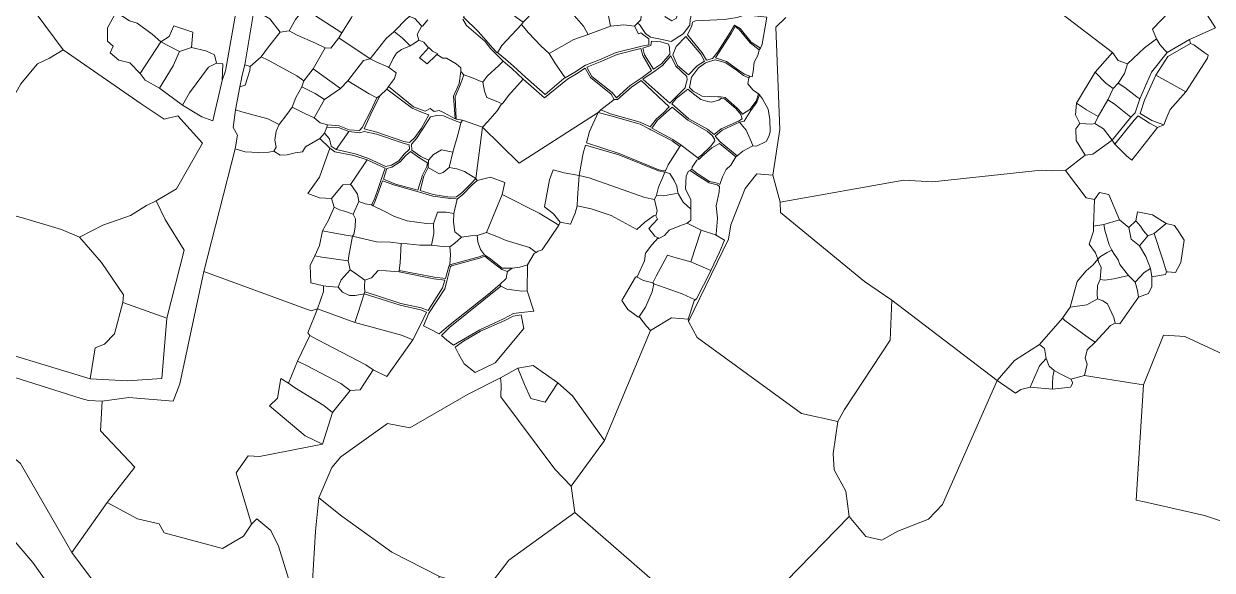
# Model space of a CAD drawing. Header units: metres. Extents: x 542555 to 550520, y 1840485 to 1846995.
# Drawn here: x 547592 to 548111, y 1841484 to 1841723 of the extents above; entities that cross this region are included whole.
import ezdxf

# ---------------------------------------------------------------- set-up
doc = ezdxf.new("R2010")
doc.units = ezdxf.units.M
doc.header["$MEASUREMENT"] = 0
doc.layers.add('Level 30', color=7, linetype='Continuous', lineweight=0)

msp = doc.modelspace()

# ---------------------------------------------------------------- linework, layer by layer
at = {"layer": 'Level 30', "color": 7, "linetype": 'Continuous', "lineweight": 0, "flags": 128}
for points in [[(548103.87, 1841737.27), (548103.29, 1841734.23), (548094.95, 1841736.39), (548093.42, 1841733.26), (548092.52, 1841728.15), (548085.13, 1841720.39), (548086.81, 1841716.22), (548081.66, 1841712.26), (548074.2, 1841705.2), (548070.1, 1841706.66), (548067.62, 1841710.19), (548028.28, 1841740.42), (548027.45, 1841748.08), (548019.55, 1841756.47), (548022.31, 1841762.78), (548057.93, 1841777.77), (548077.71, 1841786.19), (548089.47, 1841773.58), (548102.38, 1841758.22), (548103.87, 1841737.27)], [(547586.75, 1841740.06), (547597.66, 1841726.69), (547609.06, 1841711.32), (547603.03, 1841707.77), (547597.8, 1841705.19), (547593.24, 1841699.81), (547590.44, 1841696.43), (547582.75, 1841682.58), (547576.02, 1841671.16), (547568.74, 1841643.68), (547557.51, 1841646.32), (547543.69, 1841649.86), (547534.85, 1841652.22), (547524.99, 1841655.06), (547520.51, 1841657.37), (547537.66, 1841682.23), (547552.53, 1841696.76), (547562.63, 1841710.69), (547571.64, 1841722.09), (547586.75, 1841740.06)], [(547701.28, 1841738.6), (547703.6, 1841736.81), (547711.57, 1841731.21), (547714.38, 1841729.4), (547710.61, 1841724.62), (547707.86, 1841719.62), (547703.82, 1841719.06), (547699.31, 1841724.9), (547695.17, 1841727.34), (547701.28, 1841738.6)], [(547723.2, 1841739.64), (547726.55, 1841736.97), (547733.63, 1841731.74), (547737.14, 1841729.63), (547735.08, 1841725.54), (547730.84, 1841718.8), (547714.38, 1841729.4), (547722.49, 1841740.12), (547723.2, 1841739.64)], [(547754.06, 1841719.75), (547753.7, 1841719.41), (547753.34, 1841719.06), (547750.41, 1841716.59), (547749.54, 1841715.56), (547743.17, 1841707.41), (547729.46, 1841716.6), (547730.84, 1841718.8), (547735.08, 1841725.54), (547737.14, 1841729.63), (547744.81, 1841739.44), (547748.71, 1841736.04), (547757.02, 1841729.54), (547757.7, 1841728.46), (547759.04, 1841727.04), (547760.38, 1841725.88), (547758.72, 1841724.68), (547754.06, 1841719.75)], [(547810.13, 1841723.38), (547809.27, 1841722.45), (547800.77, 1841713.31), (547798.86, 1841710.04), (547798.58, 1841710.24), (547796.48, 1841712.32), (547793.86, 1841715.49), (547790.34, 1841719.31), (547783.91, 1841725.68), (547785.11, 1841727.79), (547789.04, 1841733.55), (547790.96, 1841736.2), (547792.29, 1841737.38), (547794.48, 1841735.34), (547807.16, 1841725.47), (547810.13, 1841723.38)], [(547848.3, 1841721.74), (547838.52, 1841718.03), (547836.41, 1841721.72), (547832.39, 1841726.31), (547834.12, 1841727.77), (547833.87, 1841733.73), (547835.62, 1841735.13), (547839.57, 1841737.01), (547843.18, 1841738.55), (547845.66, 1841738.75), (547845.39, 1841736.22), (547848.3, 1841721.74)], [(547861.56, 1841738.45), (547861.93, 1841730), (547861.55, 1841724.46), (547860.01, 1841723), (547858.74, 1841721.7), (547854.11, 1841722.32), (547848.3, 1841721.74), (547845.39, 1841736.22), (547845.66, 1841738.75), (547851.23, 1841739.7), (547856.07, 1841739.48), (547861.56, 1841738.45)], [(548112.66, 1841720.92), (548101.33, 1841715.87), (548091.5, 1841710.13), (548090.55, 1841711.21), (548088.32, 1841713.63), (548086.81, 1841716.22), (548085.13, 1841720.39), (548092.52, 1841728.15), (548093.42, 1841733.26), (548094.95, 1841736.39), (548103.29, 1841734.23), (548105.41, 1841732.29), (548112.66, 1841720.92)], [(547832.21, 1841715.85), (547821.45, 1841709.75), (547817.74, 1841713.14), (547812.43, 1841718.74), (547809.27, 1841722.45), (547810.13, 1841723.38), (547814.95, 1841728.61), (547820.55, 1841733.03), (547824.78, 1841730.41), (547829.13, 1841727.62), (547832.39, 1841726.31), (547836.41, 1841721.72), (547838.52, 1841718.03), (547832.21, 1841715.85)], [(547651.73, 1841714.9), (547642.7, 1841701.03), (547638.22, 1841705.59), (547633.37, 1841706.82), (547629.62, 1841709.97), (547630.9, 1841712.96), (547628.4, 1841715.15), (547628.46, 1841720.92), (547632.23, 1841727.84), (547637.99, 1841724.04), (547641.39, 1841723.06), (547647.89, 1841718.21), (547651.73, 1841714.9)], [(547698.76, 1841712.69), (547695.6, 1841708.23), (547690.75, 1841704.09), (547688.39, 1841704.75), (547692.41, 1841728.47), (547695.17, 1841727.34), (547699.31, 1841724.9), (547703.82, 1841719.06), (547698.76, 1841712.69)], [(547730.84, 1841718.8), (547729.46, 1841716.6), (547726.01, 1841712.05), (547723.55, 1841712.26), (547719.24, 1841714.22), (547711.23, 1841717.8), (547707.86, 1841719.62), (547710.61, 1841724.62), (547714.38, 1841729.4), (547730.84, 1841718.8)], [(547763.7, 1841718.09), (547764.46, 1841715.59), (547762.61, 1841714.19), (547760.68, 1841713.16), (547757.38, 1841716.44), (547753.7, 1841719.41), (547754.06, 1841719.75), (547758.72, 1841724.68), (547760.38, 1841725.88), (547762.77, 1841724.98), (547765.42, 1841722.01), (547765.8, 1841721.86), (547763.7, 1841718.09)], [(547879.35, 1841728.38), (547883.65, 1841727.06), (547883, 1841724.41), (547882.87, 1841722.15), (547880.02, 1841718.31), (547874.73, 1841714.94), (547870.06, 1841715.95), (547865.74, 1841716.86), (547863.51, 1841718.47), (547860.9, 1841722.46), (547860.01, 1841723), (547861.55, 1841724.46), (547861.93, 1841730), (547864.57, 1841729.77), (547871.69, 1841729.1), (547871.66, 1841728.67), (547871.66, 1841728.18), (547872.14, 1841725.8), (547875.1, 1841723.97), (547877.05, 1841725.17), (547877.56, 1841727.28), (547879.34, 1841727.66), (547879.35, 1841728.38)], [(547914.54, 1841713.86), (547913.86, 1841712.03), (547909.72, 1841714.75), (547904.89, 1841720.73), (547902.44, 1841722.13), (547900.57, 1841718.93), (547895.21, 1841710.54), (547893.6, 1841708.47), (547892.77, 1841707.52), (547890.23, 1841706.8), (547888.32, 1841709.96), (547881.84, 1841717.96), (547883.79, 1841721.87), (547884.06, 1841723.46), (547885.42, 1841723.98), (547894.69, 1841724.45), (547898.87, 1841724.82), (547903.59, 1841725.55), (547906.19, 1841726.36), (547909.75, 1841726.37), (547916.62, 1841725.61), (547914.54, 1841713.86)], [(547651.73, 1841714.9), (547655.35, 1841717.13), (547657.34, 1841721.88), (547665.68, 1841719), (547665.04, 1841712.4), (547659.91, 1841710.59), (547651.73, 1841714.9)], [(547821.45, 1841709.75), (547823.87, 1841705.62), (547828.35, 1841699.1), (547827.85, 1841698.81), (547819.61, 1841691.79), (547811.13, 1841699.34), (547805.81, 1841704.2), (547802.3, 1841707.28), (547799.13, 1841709.85), (547798.86, 1841710.04), (547800.77, 1841713.31), (547809.27, 1841722.45), (547812.43, 1841718.74), (547817.74, 1841713.14), (547821.45, 1841709.75)], [(547865, 1841716.15), (547865.03, 1841713.52), (547861.95, 1841713.01), (547850.72, 1841710.11), (547843.39, 1841706.97), (547837.3, 1841704.66), (547832.66, 1841701.52), (547828.35, 1841699.1), (547823.87, 1841705.62), (547821.45, 1841709.75), (547832.21, 1841715.85), (547838.52, 1841718.03), (547848.3, 1841721.74), (547854.11, 1841722.32), (547858.74, 1841721.7), (547860.4, 1841718.33), (547861.43, 1841718.72), (547862.84, 1841717.75), (547865, 1841716.15)], [(547910.15, 1841699.49), (547909.07, 1841699.83), (547906.77, 1841700.65), (547904.13, 1841702.41), (547898.92, 1841706.28), (547894.15, 1841707.85), (547895.72, 1841710.31), (547901.03, 1841718.51), (547902.76, 1841721.54), (547904.42, 1841720.23), (547909.31, 1841714.35), (547913.27, 1841711.29), (547912.64, 1841708.83), (547911.09, 1841705.99), (547910.52, 1841701.86), (547910.15, 1841699.49)], [(547651.73, 1841714.9), (547659.91, 1841710.59), (547657.03, 1841704.32), (547651.12, 1841694.55), (547644.87, 1841698.02), (547642.7, 1841701.03), (547651.73, 1841714.9)], [(547723.55, 1841712.26), (547718.33, 1841703.03), (547714.25, 1841697.74), (547711.07, 1841699.98), (547698.64, 1841706.87), (547695.6, 1841708.23), (547698.76, 1841712.69), (547703.82, 1841719.06), (547707.86, 1841719.62), (547711.23, 1841717.8), (547719.24, 1841714.22), (547723.55, 1841712.26)], [(547729.46, 1841716.6), (547743.17, 1841707.41), (547740.22, 1841706.69), (547733.39, 1841697.75), (547730.27, 1841694.38), (547718.33, 1841703.03), (547723.55, 1841712.26), (547726.01, 1841712.05), (547729.46, 1841716.6)], [(547753.26, 1841707.59), (547751.42, 1841703.57), (547750.93, 1841703.85), (547746.08, 1841705.88), (547743.17, 1841707.41), (547749.54, 1841715.56), (547750.41, 1841716.59), (547753.34, 1841719.06), (547753.7, 1841719.41), (547757.38, 1841716.44), (547760.68, 1841713.16), (547756.87, 1841711.56), (547754.74, 1841709.82), (547753.26, 1841707.59)], [(547772.31, 1841709.26), (547775.02, 1841707.72), (547776.61, 1841707.67), (547780.84, 1841705.22), (547782.8, 1841703.41), (547782.8, 1841701.8), (547782.07, 1841696.55), (547779.61, 1841691.13), (547780.4, 1841681.2), (547775.53, 1841683.76), (547773.33, 1841684.76), (547771.1, 1841684.3), (547769.35, 1841685.72), (547767.19, 1841684.51), (547762.11, 1841686.48), (547751.15, 1841695.29), (547753.87, 1841698.75), (547754.56, 1841701.22), (547751.81, 1841703.34), (547751.42, 1841703.57), (547753.26, 1841707.59), (547754.74, 1841709.82), (547756.87, 1841711.56), (547760.68, 1841713.16), (547762.61, 1841714.19), (547764.46, 1841715.59), (547766.67, 1841714.69), (547768.62, 1841712.17), (547764.76, 1841707.88), (547768.16, 1841705.24), (547771.9, 1841708.89), (547772.31, 1841709.26)], [(547873.64, 1841713.88), (547873.99, 1841712.48), (547874.16, 1841709.43), (547870.53, 1841705.15), (547867.04, 1841702.85), (547863.04, 1841709.19), (547862.41, 1841712.08), (547865.82, 1841713.18), (547866.13, 1841715.12), (547870.2, 1841714.91), (547873.64, 1841713.88)], [(547886.08, 1841704.3), (547882.36, 1841700.46), (547877.57, 1841704.48), (547875.41, 1841709.21), (547876.93, 1841712.73), (547881.19, 1841717.16), (547887.75, 1841709.52), (547889.31, 1841706.42), (547886.08, 1841704.3)], [(548101.33, 1841715.87), (548101.65, 1841714.15), (548091.88, 1841708.41), (548086.56, 1841700.27), (548081.59, 1841689.3), (548079.76, 1841683.54), (548084.83, 1841680.48), (548090.11, 1841678.61), (548087.37, 1841677.41), (548083.81, 1841679.3), (548078.91, 1841682.42), (548077.1, 1841680.62), (548068.63, 1841670.09), (548067.53, 1841671.8), (548075.69, 1841681.92), (548077.55, 1841683.76), (548079.64, 1841689.87), (548084.62, 1841701.57), (548091.5, 1841710.13), (548101.33, 1841715.87)], [(548086.81, 1841716.22), (548088.32, 1841713.63), (548090.55, 1841711.21), (548091.5, 1841710.13), (548084.62, 1841701.57), (548079.64, 1841689.87), (548078.24, 1841690.79), (548072.95, 1841694.81), (548070.14, 1841696.83), (548072.92, 1841701), (548074.2, 1841705.2), (548081.66, 1841712.26), (548086.81, 1841716.22)], [(547658.51, 1841650.62), (547649.61, 1841645.35), (547645.39, 1841643.32), (547638.38, 1841638.95), (547626.33, 1841634.66), (547616.19, 1841629.4), (547608.34, 1841632.83), (547591.26, 1841637.88), (547577.36, 1841641.57), (547568.74, 1841643.68), (547576.02, 1841671.16), (547582.75, 1841682.58), (547590.44, 1841696.43), (547593.24, 1841699.81), (547597.8, 1841705.19), (547603.03, 1841707.77), (547609.06, 1841711.32), (547643.14, 1841687.69), (547653.1, 1841681.04), (547659.16, 1841682.5), (547669.98, 1841670.59), (547658.51, 1841650.62)], [(547664.19, 1841692.47), (547661.23, 1841687.17), (547651.12, 1841694.55), (547657.03, 1841704.32), (547659.91, 1841710.59), (547665.04, 1841712.4), (547671.41, 1841710.93), (547675.14, 1841709.15), (547675.99, 1841705.55), (547672.49, 1841703.8), (547664.19, 1841692.47)], [(547768.62, 1841712.17), (547768.95, 1841712.28), (547770.41, 1841710.77), (547772.71, 1841709.63), (547772.31, 1841709.26), (547771.9, 1841708.89), (547768.16, 1841705.24), (547764.76, 1841707.88), (547768.62, 1841712.17)], [(547851.15, 1841709.28), (547861.47, 1841711.89), (547862.41, 1841708.83), (547866.11, 1841702.27), (547862, 1841699.28), (547856.89, 1841695.74), (547850.85, 1841690.31), (547848.89, 1841692.63), (547840.12, 1841699.63), (547837.88, 1841703.77), (547843.76, 1841706.11), (547851.15, 1841709.28)], [(548067.62, 1841710.19), (548070.1, 1841706.66), (548074.2, 1841705.2), (548072.92, 1841701), (548070.14, 1841696.83), (548067.98, 1841694.5), (548064.78, 1841696.74), (548060.06, 1841701.55), (548067.62, 1841710.19)], [(548101.65, 1841714.15), (548103.25, 1841713.54), (548108.18, 1841709.91), (548109.4, 1841709.07), (548109.13, 1841707.71), (548099.61, 1841693), (548087.86, 1841699.56), (548086.56, 1841700.27), (548091.88, 1841708.41), (548101.65, 1841714.15)], [(547675.99, 1841705.55), (547678.77, 1841705.26), (547678.47, 1841697.89), (547674.46, 1841680.22), (547669.59, 1841682.04), (547661.23, 1841687.17), (547664.19, 1841692.47), (547672.49, 1841703.8), (547675.99, 1841705.55)], [(547714.25, 1841697.74), (547713.34, 1841695.14), (547710.66, 1841690.54), (547709.11, 1841686.22), (547706.8, 1841683.03), (547703.38, 1841678.63), (547698.46, 1841681.11), (547687.13, 1841684.29), (547684.38, 1841685.16), (547686.28, 1841695.18), (547688.59, 1841695.84), (547690.57, 1841702.3), (547690.75, 1841704.09), (547695.6, 1841708.23), (547698.64, 1841706.87), (547711.07, 1841699.98), (547714.25, 1841697.74)], [(547688.59, 1841695.84), (547686.28, 1841695.18), (547686.93, 1841698.62), (547687.14, 1841699.7), (547688.39, 1841704.75), (547690.75, 1841704.09), (547690.57, 1841702.3), (547688.59, 1841695.84)], [(547751.42, 1841703.57), (547751.81, 1841703.34), (547754.56, 1841701.22), (547753.87, 1841698.75), (547751.15, 1841695.29), (547750.46, 1841694.12), (547747.51, 1841691.32), (547746.08, 1841690.42), (547742.77, 1841692.06), (547733.39, 1841697.75), (547740.22, 1841706.69), (547743.17, 1841707.41), (547746.08, 1841705.88), (547750.93, 1841703.85), (547751.42, 1841703.57)], [(547801.33, 1841688.11), (547800.84, 1841687.77), (547798.25, 1841688.87), (547794.16, 1841690.56), (547793.17, 1841693.23), (547792.36, 1841697.14), (547794.26, 1841699.89), (547799.48, 1841704.49), (547801.3, 1841706.35), (547805.07, 1841703.12), (547810.04, 1841698.56), (547803.66, 1841691.39), (547801.33, 1841688.11)], [(547881.67, 1841698.17), (547881.19, 1841696.16), (547880.91, 1841694.75), (547876.43, 1841690.31), (547874.1, 1841688.03), (547862.37, 1841698.53), (547867.81, 1841702.22), (547870.98, 1841704.54), (547874.67, 1841708.71), (547876.77, 1841704.23), (547881.61, 1841699.69), (547881.67, 1841698.17)], [(547908.66, 1841699.11), (547908.19, 1841696.4), (547910.64, 1841693.68), (547912.94, 1841692.1), (547911.86, 1841688.89), (547909.1, 1841685.29), (547905.99, 1841683.14), (547905.58, 1841683.58), (547903.58, 1841685.9), (547898.4, 1841690.48), (547896.44, 1841690.79), (547895.05, 1841690.8), (547888.3, 1841691.12), (547884.36, 1841693.22), (547882.71, 1841694.9), (547883.63, 1841699.39), (547886.62, 1841703.49), (547889.74, 1841705.62), (547892.96, 1841706.69), (547894.18, 1841706.94), (547898.65, 1841705.72), (547903.77, 1841702.13), (547906.33, 1841700.14), (547908.66, 1841699.11)], [(547730.27, 1841694.38), (547723.22, 1841689.56), (547719.14, 1841692.2), (547713.34, 1841695.14), (547714.25, 1841697.74), (547718.33, 1841703.03), (547730.27, 1841694.38)], [(547792.36, 1841697.14), (547793.17, 1841693.23), (547794.16, 1841690.56), (547798.25, 1841688.87), (547800.84, 1841687.77), (547800.45, 1841687.5), (547798.73, 1841684.71), (547794.64, 1841680.04), (547792.28, 1841677.59), (547783.55, 1841680.58), (547780.78, 1841681.01), (547780.32, 1841690.78), (547782.73, 1841696.26), (547784.09, 1841700.35), (547787.43, 1841699.27), (547792.36, 1841697.14)], [(547849.8, 1841689.55), (547844, 1841685.09), (547842.84, 1841683.91), (547808.38, 1841661.73), (547792.28, 1841677.59), (547794.64, 1841680.04), (547798.73, 1841684.71), (547800.45, 1841687.5), (547800.84, 1841687.77), (547801.33, 1841688.11), (547803.66, 1841691.39), (547810.04, 1841698.56), (547819.42, 1841690.28), (547829.41, 1841698.46), (547833.36, 1841700.87), (547837.13, 1841703.35), (547839.49, 1841699.28), (547848.49, 1841691.95), (547849.8, 1841689.55)], [(548067.98, 1841694.5), (548065.6, 1841689.45), (548061.42, 1841682.2), (548056.22, 1841685.08), (548051.95, 1841688.04), (548060.06, 1841701.55), (548064.78, 1841696.74), (548067.98, 1841694.5)], [(548086.56, 1841700.27), (548087.86, 1841699.56), (548099.61, 1841693), (548092.81, 1841685.24), (548091.34, 1841681.91), (548090.11, 1841678.61), (548084.83, 1841680.48), (548079.76, 1841683.54), (548081.59, 1841689.3), (548086.56, 1841700.27)], [(547723.22, 1841689.56), (547718.65, 1841681.58), (547714.68, 1841683.43), (547709.11, 1841686.22), (547710.66, 1841690.54), (547713.34, 1841695.14), (547719.14, 1841692.2), (547723.22, 1841689.56)], [(547733.39, 1841697.75), (547742.77, 1841692.06), (547746.08, 1841690.42), (547743.53, 1841684.72), (547739.71, 1841677.32), (547738.47, 1841675.99), (547734.04, 1841676.33), (547729.66, 1841678.07), (547724.56, 1841678.58), (547721.38, 1841679.48), (547718.65, 1841681.58), (547723.22, 1841689.56), (547730.27, 1841694.38), (547733.39, 1841697.75)], [(547768.81, 1841682.88), (547765.57, 1841677.06), (547762.77, 1841672.98), (547760.43, 1841670.78), (547757.96, 1841671.24), (547746.06, 1841675.32), (547740.58, 1841676.83), (547744.28, 1841684.74), (547747.51, 1841691.32), (547750.46, 1841694.12), (547761.61, 1841685.9), (547766.41, 1841683.84), (547768.81, 1841682.88)], [(547849.8, 1841689.55), (547851.35, 1841689.69), (547857.36, 1841695.04), (547861.66, 1841697.95), (547873.92, 1841686.42), (547871.38, 1841683.79), (547868.32, 1841681.21), (547865.51, 1841677.61), (547861.26, 1841679.69), (547848.28, 1841683.39), (547844, 1841685.09), (547849.8, 1841689.55)], [(547904.18, 1841680.17), (547896.64, 1841676.75), (547893.56, 1841674.31), (547890.64, 1841676.62), (547882.48, 1841681.11), (547875.01, 1841687.74), (547876.89, 1841690.02), (547882.01, 1841694.15), (547883.81, 1841692.61), (547887.78, 1841689.68), (547890.78, 1841688.68), (547892.16, 1841688.47), (547895.51, 1841689.4), (547896.74, 1841690.14), (547898.07, 1841689.86), (547903.17, 1841685.57), (547905.24, 1841683.12), (547905.71, 1841681.16), (547904.18, 1841680.17)], [(548070.14, 1841696.83), (548072.95, 1841694.81), (548078.24, 1841690.79), (548079.64, 1841689.87), (548077.55, 1841683.76), (548075.69, 1841681.92), (548068.3, 1841687.66), (548065.6, 1841689.45), (548067.98, 1841694.5), (548070.14, 1841696.83)], [(547912.02, 1841669.19), (547910.47, 1841669.42), (547909.85, 1841670.96), (547907.56, 1841676.15), (547904.67, 1841679.65), (547906.72, 1841680.2), (547909.55, 1841684.8), (547912.17, 1841688.39), (547913.35, 1841691.66), (547914.6, 1841689.89), (547917.12, 1841685.34), (547917.87, 1841680.85), (547918, 1841675.45), (547917.4, 1841673.37), (547916.22, 1841671.28), (547912.02, 1841669.19)], [(548065.6, 1841689.45), (548068.3, 1841687.66), (548075.69, 1841681.92), (548067.53, 1841671.8), (548063.66, 1841676.85), (548059.97, 1841679.05), (548061.42, 1841682.2), (548065.6, 1841689.45)], [(547684.38, 1841685.16), (547687.13, 1841684.29), (547698.46, 1841681.11), (547703.38, 1841678.63), (547702.06, 1841675.73), (547701.5, 1841671.78), (547702.16, 1841668.74), (547701.14, 1841666.97), (547698.85, 1841666.57), (547694.45, 1841666.49), (547688.54, 1841666.75), (547684.17, 1841667.97), (547685.15, 1841673.95), (547683.26, 1841677.33), (547684.38, 1841685.16)], [(547718.65, 1841681.58), (547721.38, 1841679.48), (547724.56, 1841678.58), (547724.25, 1841677.56), (547723.18, 1841674.93), (547721.24, 1841672.55), (547714.87, 1841668.91), (547713.55, 1841666.77), (547710.38, 1841666.33), (547706.97, 1841665.36), (547703.79, 1841665.25), (547701.14, 1841666.97), (547702.16, 1841668.74), (547701.5, 1841671.78), (547702.06, 1841675.73), (547703.38, 1841678.63), (547706.8, 1841683.03), (547709.11, 1841686.22), (547714.68, 1841683.43), (547718.65, 1841681.58)], [(547872.39, 1841658.71), (547872, 1841657.8), (547869.2, 1841658.45), (547851.8, 1841665.41), (547837.37, 1841669.65), (547836.27, 1841666.17), (547834.57, 1841656.36), (547827.94, 1841657.6), (547823.11, 1841658.82), (547821.57, 1841654.43), (547819.41, 1841642.66), (547823.34, 1841639.55), (547826.29, 1841635.97), (547825.69, 1841634.59), (547817.01, 1841639.85), (547800.89, 1841648), (547801.99, 1841653.28), (547795.82, 1841655.59), (547790, 1841654.2), (547789.35, 1841655.13), (547792.28, 1841677.59), (547808.38, 1841661.73), (547842.84, 1841683.91), (547839.12, 1841675.67), (547837.77, 1841670.71), (547852, 1841666), (547869.41, 1841658.9), (547871.43, 1841658.49), (547872.39, 1841658.71)], [(547873.49, 1841661.03), (547872.39, 1841658.71), (547871.43, 1841658.49), (547869.41, 1841658.9), (547852, 1841666), (547837.77, 1841670.71), (547839.12, 1841675.67), (547842.84, 1841683.91), (547848.35, 1841682.42), (547860.23, 1841679.12), (547861.16, 1841678.81), (547865.12, 1841676.76), (547865.85, 1841676.32), (547875.23, 1841671.48), (547878.47, 1841669.04), (547873.49, 1841661.03)], [(547893.79, 1841671.48), (547891.92, 1841669.07), (547887.94, 1841665.22), (547886.41, 1841664.17), (547879.15, 1841669.6), (547875.53, 1841672.09), (547866.25, 1841677.14), (547868.78, 1841680.54), (547875.25, 1841686.33), (547882.07, 1841680.61), (547890.41, 1841675.84), (547892.68, 1841673.91), (547893.75, 1841672.29), (547893.79, 1841671.48)], [(548061.42, 1841682.2), (548059.97, 1841679.05), (548058.61, 1841678.85), (548053.38, 1841679.07), (548051.5, 1841682.92), (548051.95, 1841688.04), (548056.22, 1841685.08), (548061.42, 1841682.2)], [(547781.81, 1841675.12), (547779.27, 1841666.62), (547774.3, 1841667.66), (547770.93, 1841665.59), (547768.66, 1841663.15), (547765.29, 1841664.64), (547761.42, 1841667.46), (547761.26, 1841670.06), (547763.46, 1841672.52), (547766.28, 1841676.82), (547769.49, 1841681.98), (547772.36, 1841682.56), (547775.3, 1841682.46), (547780.03, 1841680.41), (547782.83, 1841679.45), (547781.81, 1841675.12)], [(547783.55, 1841680.58), (547792.28, 1841677.59), (547789.35, 1841655.13), (547784.38, 1841658.16), (547781.05, 1841659.25), (547777.78, 1841659.88), (547779.27, 1841666.62), (547781.81, 1841675.12), (547782.83, 1841679.45), (547783.55, 1841680.58)], [(547906, 1841667.01), (547903.6, 1841664.93), (547896.15, 1841671.15), (547893.96, 1841673.61), (547897.04, 1841676.14), (547904.67, 1841679.65), (547907.56, 1841676.15), (547909.85, 1841670.96), (547910.47, 1841669.42), (547906, 1841667.01)], [(548059.03, 1841665.74), (548055.72, 1841665.33), (548051.68, 1841671.72), (548051.66, 1841676.77), (548053.38, 1841679.07), (548058.61, 1841678.85), (548059.97, 1841679.05), (548063.66, 1841676.85), (548067.53, 1841671.8), (548059.03, 1841665.74)], [(548069.49, 1841669.2), (548068.63, 1841670.09), (548077.1, 1841680.62), (548078.91, 1841682.42), (548083.81, 1841679.3), (548087.37, 1841677.41), (548076.07, 1841663.06), (548073.68, 1841664.96), (548069.49, 1841669.2)], [(547733.8, 1841675.69), (547728.28, 1841667.71), (547726.21, 1841669.23), (547725.39, 1841672.48), (547723.18, 1841674.93), (547724.25, 1841677.56), (547729.35, 1841677.41), (547733.8, 1841675.69)], [(547760.3, 1841669.75), (547760.36, 1841667.83), (547758.11, 1841665.7), (547755.67, 1841662.84), (547752.48, 1841660.83), (547750.06, 1841660.29), (547742.22, 1841663.99), (547736.65, 1841665.92), (547728.28, 1841667.71), (547733.8, 1841675.69), (547738.7, 1841675.05), (547740.51, 1841675.67), (547745.94, 1841674.39), (547757.65, 1841670.58), (547760.3, 1841669.75)], [(547724.91, 1841636.78), (547722.43, 1841632.11), (547721.08, 1841625.79), (547719.01, 1841621.22), (547716.95, 1841617.04), (547717.31, 1841609.41), (547722.83, 1841608.08), (547722.76, 1841605.64), (547720.14, 1841598.02), (547717.41, 1841597.13), (547670.51, 1841614.37), (547684.17, 1841667.97), (547688.54, 1841666.75), (547694.45, 1841666.49), (547698.85, 1841666.57), (547701.14, 1841666.97), (547703.79, 1841665.25), (547706.97, 1841665.36), (547710.38, 1841666.33), (547713.55, 1841666.77), (547714.87, 1841668.91), (547721.24, 1841672.55), (547725.58, 1841668.38), (547721.01, 1841655.68), (547715.98, 1841648.5), (547721.04, 1841646.55), (547726.32, 1841646.26), (547727.4, 1841642.47), (547724.91, 1841636.78)], [(547736.15, 1841654.74), (547734.66, 1841652.43), (547731.22, 1841652.27), (547726.32, 1841646.26), (547721.04, 1841646.55), (547715.98, 1841648.5), (547721.01, 1841655.68), (547725.58, 1841668.38), (547727.74, 1841666.79), (547736.12, 1841665.16), (547741.85, 1841663.26), (547736.15, 1841654.74)], [(547834.57, 1841656.36), (547836.27, 1841666.17), (547837.37, 1841669.65), (547851.8, 1841665.41), (547869.2, 1841658.45), (547872, 1841657.8), (547871.14, 1841655.68), (547869.22, 1841651.32), (547868.28, 1841647.79), (547867.49, 1841645.83), (547863.27, 1841646.76), (547838.91, 1841655.38), (547834.57, 1841656.36)], [(547883.89, 1841660.04), (547883.77, 1841659.08), (547883.04, 1841658.55), (547882.18, 1841658.19), (547881.28, 1841656.1), (547881.01, 1841650.51), (547883.29, 1841645.75), (547883.3, 1841641.7), (547879.98, 1841644.76), (547877.88, 1841648.24), (547877.74, 1841648.62), (547877.61, 1841648.99), (547877.27, 1841651.74), (547876.12, 1841654.25), (547874.17, 1841657.27), (547872, 1841657.8), (547872.39, 1841658.71), (547873.49, 1841661.03), (547878.47, 1841669.04), (547879.15, 1841669.6), (547886.41, 1841664.17), (547886.99, 1841663.58), (547886.02, 1841663.06), (547883.89, 1841660.04)], [(547886.14, 1841657.26), (547883.77, 1841659.08), (547883.89, 1841660.04), (547886.02, 1841663.06), (547886.99, 1841663.58), (547888.19, 1841664.71), (547892.58, 1841668.52), (547895.89, 1841670.41), (547903.05, 1841664.57), (547900.78, 1841660.94), (547898.8, 1841658.95), (547897.24, 1841655.82), (547895.95, 1841652.39), (547895.06, 1841653.03), (547891.49, 1841653.73), (547886.14, 1841657.26)], [(547745, 1841645.79), (547743.71, 1841643.51), (547741.04, 1841644.02), (547738.18, 1841644.98), (547737.59, 1841648.18), (547735.23, 1841651.9), (547734.66, 1841652.43), (547736.15, 1841654.74), (547741.85, 1841663.26), (547749.71, 1841659.61), (547747.83, 1841654.26), (547746.45, 1841649.81), (547745, 1841645.79)], [(547766.02, 1841656.53), (547763.96, 1841649.97), (547754.29, 1841652.66), (547748.96, 1841654.75), (547750.43, 1841659.42), (547752.64, 1841660.01), (547756.32, 1841662.42), (547758.81, 1841665.13), (547760.88, 1841666.83), (547764.92, 1841663.96), (547768.21, 1841661.92), (547767.94, 1841660.31), (547766.02, 1841656.53)], [(547779.27, 1841666.62), (547777.78, 1841659.88), (547775.14, 1841657.66), (547773.33, 1841657.18), (547768.54, 1841659.95), (547768.66, 1841663.15), (547770.93, 1841665.59), (547774.3, 1841667.66), (547779.27, 1841666.62)], [(547777.78, 1841659.88), (547781.05, 1841659.25), (547784.38, 1841658.16), (547789.35, 1841655.13), (547787, 1841652.53), (547783.22, 1841648.81), (547780.95, 1841647.1), (547777.94, 1841646.96), (547770.72, 1841648.06), (547764.98, 1841649.77), (547766.67, 1841656.12), (547768.54, 1841659.95), (547773.33, 1841657.18), (547775.14, 1841657.66), (547777.78, 1841659.88)], [(547826.29, 1841635.97), (547823.34, 1841639.55), (547819.41, 1841642.66), (547821.57, 1841654.43), (547823.11, 1841658.82), (547827.94, 1841657.6), (547834.57, 1841656.36), (547833.83, 1841646.64), (547833.72, 1841643.18), (547832.81, 1841639.85), (547830.7, 1841635.03), (547826.29, 1841635.97)], [(547871.36, 1841647.52), (547868.28, 1841647.79), (547869.22, 1841651.32), (547871.14, 1841655.68), (547872, 1841657.8), (547874.17, 1841657.27), (547876.12, 1841654.25), (547877.27, 1841651.74), (547877.61, 1841648.99), (547877.74, 1841648.62), (547871.36, 1841647.52)], [(547894.35, 1841630.76), (547894.17, 1841630.4), (547887.92, 1841632.53), (547881.79, 1841635.52), (547883.35, 1841636.88), (547883.39, 1841638.88), (547883.3, 1841641.7), (547883.29, 1841645.75), (547881.01, 1841650.51), (547881.28, 1841656.1), (547882.18, 1841658.19), (547883.04, 1841658.55), (547885.86, 1841656.61), (547891.33, 1841653.15), (547894.81, 1841652.36), (547895.8, 1841651.6), (547895.7, 1841649.25), (547894.43, 1841643.12), (547895.05, 1841637.68), (547894.35, 1841630.76)], [(548052.19, 1841609.97), (548049.18, 1841598.72), (548045.78, 1841594.05), (548035.66, 1841582.48), (548024.79, 1841575.4), (548017.17, 1841566.68), (547971.2, 1841601.8), (547959.31, 1841609.98), (547922.5, 1841640.25), (547922.39, 1841644.75), (547976.49, 1841654.33), (547988.9, 1841653.66), (548036.43, 1841658.66), (548040.77, 1841658.41), (548047.1, 1841658.63), (548056.06, 1841646.6), (548059.75, 1841645.9), (548059.38, 1841634.19), (548059.39, 1841632.05), (548057.42, 1841626.34), (548060.2, 1841622.57), (548061.28, 1841619.73), (548059.11, 1841617.36), (548056.08, 1841614.61), (548052.19, 1841609.97)], [(547781.23, 1841646.05), (547779.72, 1841639.75), (547776.36, 1841640.28), (547772.6, 1841640.33), (547770.92, 1841635.31), (547767.79, 1841635.36), (547759.43, 1841636.5), (547753.87, 1841638.44), (547749, 1841640.88), (547744.43, 1841643.08), (547745.49, 1841645.62), (547746.99, 1841649.59), (547748.55, 1841654.06), (547753.91, 1841652.1), (547764.78, 1841649.09), (547770.63, 1841647.36), (547778.11, 1841646.29), (547780.71, 1841646.21), (547781.23, 1841646.05)], [(547790, 1841654.2), (547795.82, 1841655.59), (547801.99, 1841653.28), (547800.89, 1841648), (547797.06, 1841638.94), (547793.99, 1841631.39), (547789.99, 1841630.09), (547787.24, 1841630.02), (547783.1, 1841629.47), (547780.17, 1841631.79), (547779.57, 1841635.92), (547779.72, 1841639.75), (547781.23, 1841646.05), (547783.72, 1841648.11), (547787.63, 1841652.12), (547790, 1841654.2)], [(547868.66, 1841640.94), (547868.04, 1841638.76), (547867.25, 1841638.83), (547863.25, 1841635.99), (547859.67, 1841632.7), (547848.55, 1841638.91), (547839.76, 1841641.76), (547833.72, 1841643.18), (547833.83, 1841646.64), (547834.57, 1841656.36), (547838.91, 1841655.38), (547863.27, 1841646.76), (547867.49, 1841645.83), (547868.66, 1841640.94)], [(547922.39, 1841644.75), (547922.5, 1841640.25), (547959.31, 1841609.98), (547971.2, 1841601.8), (547970.41, 1841584.35), (547950.54, 1841554.02), (547947.53, 1841548.79), (547931.69, 1841552.29), (547886.13, 1841585.57), (547882.36, 1841592.57), (547899.85, 1841628.52), (547900.83, 1841634.86), (547907.12, 1841650.63), (547912.23, 1841657.14), (547919.16, 1841656.52), (547922.39, 1841644.75)], [(547738.18, 1841644.98), (547735.8, 1841639.51), (547731.99, 1841640.71), (547729.75, 1841641.38), (547727.4, 1841642.47), (547726.32, 1841646.26), (547731.22, 1841652.27), (547734.66, 1841652.43), (547735.23, 1841651.9), (547737.59, 1841648.18), (547738.18, 1841644.98)], [(547816.56, 1841623.25), (547815.7, 1841622.72), (547812.85, 1841624.87), (547802.63, 1841627.93), (547798.61, 1841629.71), (547793.99, 1841631.39), (547797.06, 1841638.94), (547800.89, 1841648), (547817.01, 1841639.85), (547825.69, 1841634.59), (547818.4, 1841623.94), (547816.56, 1841623.25)], [(547883.35, 1841636.88), (547881.79, 1841635.52), (547878.56, 1841634.3), (547873.86, 1841632.49), (547871.85, 1841630.11), (547869.32, 1841628.8), (547869.1, 1841629.13), (547867.63, 1841629.81), (547865.03, 1841633.21), (547868.75, 1841637.35), (547868.04, 1841638.76), (547868.66, 1841640.94), (547867.49, 1841645.83), (547868.28, 1841647.79), (547871.36, 1841647.52), (547877.74, 1841648.62), (547877.88, 1841648.24), (547879.98, 1841644.76), (547883.3, 1841641.7), (547883.39, 1841638.88), (547883.35, 1841636.88)], [(548070.67, 1841637.05), (548063.88, 1841634.89), (548059.38, 1841634.19), (548059.75, 1841645.9), (548061.99, 1841648.96), (548066.09, 1841648.05), (548070.67, 1841637.05)], [(547635.38, 1841604.16), (547635.1, 1841600.86), (547631.46, 1841587.15), (547627.13, 1841582.62), (547622.93, 1841580.98), (547620.76, 1841567.5), (547584.35, 1841578.54), (547572.82, 1841580.72), (547574.99, 1841589.67), (547571.74, 1841595.56), (547564.42, 1841600.04), (547546.14, 1841618.99), (547552.44, 1841634.87), (547557.51, 1841646.32), (547568.74, 1841643.68), (547577.36, 1841641.57), (547591.26, 1841637.88), (547608.34, 1841632.83), (547616.19, 1841629.4), (547625.74, 1841618.31), (547635.38, 1841604.16)], [(547649.61, 1841645.35), (547653.57, 1841637.07), (547661.93, 1841623.7), (547654.31, 1841594.04), (547635.1, 1841600.86), (547635.38, 1841604.16), (547625.74, 1841618.31), (547616.19, 1841629.4), (547626.33, 1841634.66), (547638.38, 1841638.95), (547645.39, 1841643.32), (547649.61, 1841645.35)], [(547735.98, 1841630.59), (547735.52, 1841629.91), (547732.5, 1841630.34), (547725.37, 1841631.64), (547722.43, 1841632.11), (547724.91, 1841636.78), (547727.4, 1841642.47), (547729.75, 1841641.38), (547731.99, 1841640.71), (547735.8, 1841639.51), (547736.76, 1841637.36), (547736.7, 1841633.78), (547735.98, 1841630.59)], [(547770.96, 1841630.99), (547769.94, 1841625.95), (547764.87, 1841625.9), (547759.31, 1841626.53), (547756.71, 1841626.6), (547751.87, 1841627.17), (547745.98, 1841627.3), (547735.52, 1841629.91), (547735.98, 1841630.59), (547736.7, 1841633.78), (547736.76, 1841637.36), (547735.8, 1841639.51), (547738.18, 1841644.98), (547741.04, 1841644.02), (547743.71, 1841643.51), (547744.43, 1841643.08), (547749, 1841640.88), (547753.87, 1841638.44), (547759.43, 1841636.5), (547767.79, 1841635.36), (547770.92, 1841635.31), (547770.96, 1841630.99)], [(547779.72, 1841639.75), (547779.57, 1841635.92), (547780.17, 1841631.79), (547783.1, 1841629.47), (547780.24, 1841626.74), (547778, 1841625.15), (547773.68, 1841625.42), (547769.94, 1841625.95), (547770.96, 1841630.99), (547770.92, 1841635.31), (547772.6, 1841640.33), (547776.36, 1841640.28), (547779.72, 1841639.75)], [(548081.41, 1841613.94), (548077.54, 1841609.76), (548074.65, 1841612.69), (548070.86, 1841617.47), (548070.09, 1841619.47), (548068.19, 1841622.27), (548067.27, 1841623.67), (548066.16, 1841626.12), (548064.25, 1841632.5), (548063.88, 1841634.89), (548070.67, 1841637.05), (548074.7, 1841633.57), (548075.74, 1841628.52), (548079.41, 1841625.66), (548082.24, 1841620.96), (548084.24, 1841615.76), (548081.41, 1841613.94)], [(548077.9, 1841636.56), (548078.59, 1841640.55), (548085.18, 1841639.16), (548091.03, 1841635.43), (548089.33, 1841633.94), (548085.82, 1841631), (548083.02, 1841630.02), (548081.12, 1841632.21), (548079.86, 1841634.25), (548077.9, 1841636.56)], [(547722.43, 1841632.11), (547725.37, 1841631.64), (547732.5, 1841630.34), (547735.52, 1841629.91), (547733.84, 1841621.29), (547733.56, 1841619.08), (547722.07, 1841620.67), (547719.01, 1841621.22), (547721.08, 1841625.79), (547722.43, 1841632.11)], [(547887.92, 1841632.53), (547883.29, 1841618.61), (547875.95, 1841620.73), (547873.13, 1841621.52), (547868.19, 1841612.31), (547866.71, 1841609.42), (547862.66, 1841610.43), (547859.6, 1841612.12), (547860.01, 1841612.38), (547863.13, 1841619.11), (547863.47, 1841622.4), (547866.23, 1841626), (547869.1, 1841629.13), (547869.32, 1841628.8), (547871.85, 1841630.11), (547873.86, 1841632.49), (547878.56, 1841634.3), (547881.79, 1841635.52), (547887.92, 1841632.53)], [(547892.2, 1841615.14), (547892.04, 1841614.78), (547883.29, 1841618.61), (547887.92, 1841632.53), (547894.17, 1841630.4), (547898.05, 1841628.05), (547895.89, 1841622.79), (547892.2, 1841615.14)], [(548062.42, 1841620.89), (548061.28, 1841619.73), (548060.2, 1841622.57), (548057.42, 1841626.34), (548059.39, 1841632.05), (548059.38, 1841634.19), (548063.88, 1841634.89), (548064.25, 1841632.5), (548066.16, 1841626.12), (548067.27, 1841623.67), (548065.25, 1841622.7), (548062.42, 1841620.89)], [(548083.02, 1841630.02), (548079.41, 1841625.66), (548075.74, 1841628.52), (548074.7, 1841633.57), (548077.9, 1841636.56), (548079.86, 1841634.25), (548081.12, 1841632.21), (548083.02, 1841630.02)], [(548091.03, 1841635.43), (548094.77, 1841634.47), (548096.6158, 1841631.6772), (548099, 1841628.07), (548097.47, 1841618.35), (548095.13, 1841613.97), (548091.6823, 1841614.2522), (548091.22, 1841614.29), (548089.69, 1841619.44), (548085.82, 1841631), (548089.33, 1841633.94), (548091.03, 1841635.43)], [(547735.52, 1841629.91), (547745.98, 1841627.3), (547751.87, 1841627.17), (547756.71, 1841626.6), (547756.36, 1841618.25), (547755.91, 1841614.76), (547755.82, 1841614.23), (547750.19, 1841614.7), (547746.62, 1841614.85), (547743.73, 1841611.56), (547740.79, 1841610.63), (547737.24, 1841613.24), (547734.44, 1841615.06), (547733.56, 1841619.08), (547733.84, 1841621.29), (547735.52, 1841629.91)], [(547778, 1841625.15), (547778.34, 1841621.76), (547778.02, 1841617.3), (547777.53, 1841616.52), (547776.05, 1841611.38), (547771.34, 1841611.88), (547755.91, 1841614.76), (547756.36, 1841618.25), (547756.71, 1841626.6), (547759.31, 1841626.53), (547764.87, 1841625.9), (547769.94, 1841625.95), (547773.68, 1841625.42), (547778, 1841625.15)], [(547789.99, 1841630.09), (547790.23, 1841627.35), (547791.44, 1841624.06), (547793.13, 1841621.7), (547790.81, 1841620.81), (547778.02, 1841617.3), (547778.34, 1841621.76), (547778, 1841625.15), (547780.24, 1841626.74), (547783.1, 1841629.47), (547787.24, 1841630.02), (547789.99, 1841630.09)], [(547793.99, 1841631.39), (547798.61, 1841629.71), (547802.63, 1841627.93), (547812.85, 1841624.87), (547815.7, 1841622.72), (547814.85, 1841622.2), (547811.95, 1841617.34), (547808.54, 1841616.23), (547805.32, 1841615.89), (547800.94, 1841615.91), (547795.31, 1841620.29), (547793.13, 1841621.7), (547791.44, 1841624.06), (547790.23, 1841627.35), (547789.99, 1841630.09), (547793.99, 1841631.39)], [(548085.82, 1841631), (548089.69, 1841619.44), (548091.22, 1841614.29), (548090.8, 1841613.01), (548084.77, 1841612.11), (548084.24, 1841615.76), (548082.24, 1841620.96), (548079.41, 1841625.66), (548083.02, 1841630.02), (548085.82, 1841631)], [(547883.29, 1841618.61), (547892.04, 1841614.78), (547891.87, 1841614.42), (547885.75, 1841602.5), (547885.28, 1841602.02), (547879.58, 1841604.65), (547867.16, 1841608.99), (547866.71, 1841609.42), (547868.19, 1841612.31), (547873.13, 1841621.52), (547875.95, 1841620.73), (547883.29, 1841618.61)], [(548064.31, 1841610.65), (548062.3, 1841610.82), (548062.61, 1841616.34), (548061.69, 1841618.23), (548061.28, 1841619.73), (548062.42, 1841620.89), (548065.25, 1841622.7), (548067.27, 1841623.67), (548068.19, 1841622.27), (548070.09, 1841619.47), (548070.86, 1841617.47), (548074.65, 1841612.69), (548068.26, 1841611.14), (548064.31, 1841610.65)], [(547733.56, 1841619.08), (547734.44, 1841615.06), (547730.54, 1841610.76), (547729.16, 1841607.52), (547725.12, 1841607.86), (547722.83, 1841608.08), (547717.31, 1841609.41), (547716.95, 1841617.04), (547719.01, 1841621.22), (547722.07, 1841620.67), (547733.56, 1841619.08)], [(547799.84, 1841608.65), (547794.85, 1841604.53), (547777.49, 1841590.65), (547773.38, 1841587.15), (547769.69, 1841588.96), (547766.44, 1841590.58), (547768.77, 1841596.18), (547775.8, 1841606.8), (547776.68, 1841610.21), (547778.37, 1841616.51), (547778.78, 1841616.93), (547790.91, 1841620.15), (547793.26, 1841621.06), (547795.05, 1841619.64), (547800.71, 1841615.32), (547803.26, 1841614.37), (547802.93, 1841613.06), (547802.62, 1841611.4), (547799.84, 1841608.65)], [(547811.95, 1841617.34), (547811.75, 1841605.97), (547809.44, 1841605.84), (547802.94, 1841606.73), (547800.31, 1841607.96), (547799.84, 1841608.65), (547802.62, 1841611.4), (547802.93, 1841613.06), (547803.26, 1841614.37), (547805.32, 1841615.89), (547808.54, 1841616.23), (547811.95, 1841617.34)], [(548062.61, 1841616.34), (548062.3, 1841610.82), (548061.11, 1841608.34), (548060.98, 1841604.69), (548061.03, 1841602.38), (548056.36, 1841599.82), (548049.18, 1841598.72), (548052.19, 1841609.97), (548056.08, 1841614.61), (548059.11, 1841617.36), (548061.28, 1841619.73), (548061.69, 1841618.23), (548062.61, 1841616.34)], [(547684.57, 1841526.35), (547691.32, 1841503.91), (547687.86, 1841498.56), (547678.69, 1841493.29), (547653.12, 1841500.08), (547650.92, 1841503.99), (547641.56, 1841506.2), (547628.22, 1841513.31), (547640.31, 1841528.88), (547625.35, 1841544.74), (547626.02, 1841557.74), (547637.77, 1841559.29), (547657.1, 1841557.66), (547660.06, 1841565.32), (547670.51, 1841614.37), (547717.41, 1841597.13), (547720.14, 1841598.02), (547715.96, 1841587.53), (547716.8, 1841586.36), (547711.5, 1841575.16), (547707.57, 1841565.48), (547704.12, 1841567.59), (547702.62, 1841559.03), (547699.16, 1841555.7), (547714.78, 1841542.53), (547722.4, 1841538.87), (547694.76, 1841533.53), (547689.84, 1841533.74), (547684.57, 1841526.35)], [(547740.8, 1841605.52), (547740.5, 1841604.55), (547736.7, 1841603.89), (547734.16, 1841603.86), (547731.03, 1841605.39), (547729.16, 1841607.52), (547730.54, 1841610.76), (547734.44, 1841615.06), (547737.24, 1841613.24), (547740.79, 1841610.63), (547740.71, 1841607.63), (547740.8, 1841605.52)], [(547745.59, 1841604.04), (547740.8, 1841605.52), (547740.71, 1841607.63), (547740.79, 1841610.63), (547743.73, 1841611.56), (547746.62, 1841614.85), (547750.19, 1841614.7), (547755.82, 1841614.23), (547771.01, 1841611.23), (547775.79, 1841610.56), (547774.82, 1841607.3), (547768.55, 1841597.4), (547765.49, 1841598.48), (547756.55, 1841600.41), (547745.59, 1841604.04)], [(547866.71, 1841609.42), (547867.16, 1841608.99), (547866.43, 1841605.51), (547863.57, 1841598.85), (547860.6, 1841594.38), (547860.21, 1841594.56), (547855.84, 1841597.83), (547853.15, 1841601.71), (547856.22, 1841606.92), (547859.2, 1841611.85), (547859.6, 1841612.12), (547862.66, 1841610.43), (547866.71, 1841609.42)], [(548070.87, 1841591.49), (548068.78, 1841591.73), (548068.19, 1841594.24), (548065.39, 1841600.21), (548063.34, 1841601.49), (548061.03, 1841602.38), (548060.98, 1841604.69), (548061.11, 1841608.34), (548062.3, 1841610.82), (548064.31, 1841610.65), (548068.26, 1841611.14), (548074.65, 1841612.69), (548077.54, 1841609.76), (548078.63, 1841606.01), (548079.03, 1841603.11), (548070.87, 1841591.49)], [(548083.32, 1841604.71), (548079.03, 1841603.11), (548078.63, 1841606.01), (548077.54, 1841609.76), (548081.41, 1841613.94), (548084.24, 1841615.76), (548084.77, 1841612.11), (548084.87, 1841607.79), (548083.32, 1841604.71)], [(547737.88, 1841596.43), (547736.52, 1841592.12), (547720.14, 1841598.02), (547722.76, 1841605.64), (547722.83, 1841608.08), (547725.12, 1841607.86), (547729.16, 1841607.52), (547731.03, 1841605.39), (547734.16, 1841603.86), (547736.7, 1841603.89), (547740.5, 1841604.55), (547737.88, 1841596.43)], [(547778.08, 1841589.99), (547800.31, 1841607.96), (547802.94, 1841606.73), (547809.44, 1841605.84), (547811.75, 1841605.97), (547814.68, 1841597.05), (547809.29, 1841596.41), (547805.8, 1841595.97), (547801.53, 1841593.68), (547791.12, 1841588.9), (547779.58, 1841582.19), (547776.72, 1841584.38), (547774.38, 1841586.42), (547778.08, 1841589.99)], [(547884.8, 1841601.53), (547882.24, 1841593.57), (547874.93, 1841594.18), (547865.78, 1841588.57), (547863.97, 1841590.44), (547860.98, 1841594.21), (547860.6, 1841594.38), (547863.57, 1841598.85), (547866.43, 1841605.51), (547867.16, 1841608.99), (547879.58, 1841604.65), (547885.28, 1841602.02), (547884.8, 1841601.53)], [(547635.1, 1841600.86), (547654.31, 1841594.04), (547652.13, 1841567.62), (547637.06, 1841566.52), (547620.76, 1841567.5), (547622.93, 1841580.98), (547627.13, 1841582.62), (547631.46, 1841587.15), (547635.1, 1841600.86)], [(547764.99, 1841590.84), (547761.82, 1841584.44), (547756.91, 1841586.55), (547736.52, 1841592.12), (547737.88, 1841596.43), (547740.5, 1841604.55), (547745.23, 1841603.23), (547756.28, 1841599.66), (547765.15, 1841597.64), (547767.88, 1841596.65), (547764.99, 1841590.84)], [(547971.2, 1841601.8), (548017.17, 1841566.68), (547993.36, 1841512.54), (547987.25, 1841506), (547973.82, 1841500.83), (547966.75, 1841496.91), (547959.76, 1841498.53), (547952.55, 1841507.26), (547951.14, 1841518.33), (547945.93, 1841527.65), (547945.57, 1841534.73), (547947.53, 1841548.79), (547950.54, 1841554.02), (547970.41, 1841584.35), (547971.2, 1841601.8)], [(548061.03, 1841602.38), (548063.34, 1841601.49), (548065.39, 1841600.21), (548068.19, 1841594.24), (548068.78, 1841591.73), (548066.7, 1841590.78), (548059.99, 1841583.48), (548057.61, 1841585.1), (548046.79, 1841592.9), (548045.78, 1841594.05), (548049.18, 1841598.72), (548056.36, 1841599.82), (548061.03, 1841602.38)], [(547750.52, 1841568.52), (547744.55, 1841571.41), (547741.32, 1841573.5), (547720.35, 1841584.46), (547716.8, 1841586.36), (547715.96, 1841587.53), (547720.14, 1841598.02), (547736.52, 1841592.12), (547756.91, 1841586.55), (547761.82, 1841584.44), (547750.52, 1841568.52)], [(547810.38, 1841589.43), (547797.88, 1841574.39), (547789.02, 1841570.26), (547784.33, 1841574), (547781.74, 1841578.32), (547780.39, 1841581.28), (547783.92, 1841583.87), (547791.35, 1841588.23), (547802.11, 1841592.92), (547805.72, 1841594.9), (547809.17, 1841595.44), (547810.38, 1841589.43)], [(547952.55, 1841507.26), (547925.05, 1841478.93), (547906.89, 1841473.05), (547898.23, 1841473.84), (547890.08, 1841465.48), (547879.97, 1841467.72), (547832.66, 1841508.91), (547831.02, 1841520.43), (547845.67, 1841540.45), (547865.78, 1841588.57), (547874.93, 1841594.18), (547882.24, 1841593.57), (547882.36, 1841592.57), (547886.13, 1841585.57), (547931.69, 1841552.29), (547947.53, 1841548.79), (547945.57, 1841534.73), (547945.93, 1841527.65), (547951.14, 1841518.33), (547952.55, 1841507.26)], [(548045.78, 1841594.05), (548046.79, 1841592.9), (548057.61, 1841585.1), (548059.99, 1841583.48), (548056.53, 1841580.15), (548055.74, 1841576.55), (548056.52, 1841573.79), (548055.33, 1841568.93), (548049.43, 1841567.23), (548044.71, 1841569.64), (548042.18, 1841571.02), (548040.01, 1841572.92), (548038.65, 1841576.35), (548037.92, 1841580.66), (548035.66, 1841582.48), (548045.78, 1841594.05)], [(547738.79, 1841562.69), (547734.46, 1841562.31), (547730.37, 1841565.46), (547715.7, 1841573.12), (547711.5, 1841575.16), (547716.8, 1841586.36), (547720.35, 1841584.46), (547741.32, 1841573.5), (547744.55, 1841571.41), (547738.79, 1841562.69)], [(548136.43, 1841532.17), (548137.64, 1841497.71), (548107.89, 1841507.62), (548082.1872, 1841513.4682), (548077.96, 1841514.43), (548081.12, 1841564.75), (548089.92, 1841586.61), (548097.077, 1841586.0999), (548099.18, 1841585.95), (548134.32, 1841569.69), (548135.77, 1841548.38), (548136.43, 1841532.17)], [(548035.7, 1841573.11), (548031.68, 1841563.8), (548027.61, 1841562.76), (548025.23, 1841561.12), (548017.17, 1841566.68), (548024.79, 1841575.4), (548035.66, 1841582.48), (548037.92, 1841580.66), (548038.65, 1841576.35), (548035.7, 1841573.11)], [(547734.46, 1841562.31), (547726.77, 1841552.69), (547722.98, 1841555.85), (547710.17, 1841563.64), (547707.57, 1841565.48), (547711.5, 1841575.16), (547715.7, 1841573.12), (547730.37, 1841565.46), (547734.46, 1841562.31)], [(548038.65, 1841576.35), (548040.01, 1841572.92), (548042.18, 1841571.02), (548041.57, 1841568.44), (548041.37, 1841565.2), (548041.44, 1841562.86), (548031.68, 1841563.8), (548035.7, 1841573.11), (548038.65, 1841576.35)], [(547626.02, 1841557.74), (547625.35, 1841544.74), (547640.31, 1841528.88), (547628.22, 1841513.31), (547612.8, 1841491.55), (547590.31, 1841530.48), (547572.74, 1841545.52), (547560.68, 1841562.73), (547574.5, 1841571.61), (547581.52, 1841570.09), (547616.86, 1841558.85), (547620.04, 1841557.98), (547626.02, 1841557.74)], [(547845.67, 1841540.45), (547831.02, 1841520.43), (547823.83, 1841527.97), (547800.31, 1841559.64), (547800.41, 1841564.92), (547800.15, 1841567.89), (547807.79, 1841572.11), (547810.67, 1841564.94), (547813.44, 1841558.84), (547819.73, 1841557.24), (547825.22, 1841565.75), (547831.65, 1841560.08), (547845.67, 1841540.45)], [(547810.67, 1841564.94), (547807.79, 1841572.11), (547814.46, 1841573.26), (547825.22, 1841565.75), (547819.73, 1841557.24), (547813.44, 1841558.84), (547810.67, 1841564.94)], [(548049.43, 1841567.23), (548050.31, 1841565.64), (548049.21, 1841563.78), (548041.44, 1841562.86), (548041.37, 1841565.2), (548041.57, 1841568.44), (548042.18, 1841571.02), (548044.71, 1841569.64), (548049.43, 1841567.23)], [(547726.77, 1841552.69), (547722.4, 1841538.87), (547714.78, 1841542.53), (547699.16, 1841555.7), (547702.62, 1841559.03), (547704.12, 1841567.59), (547707.57, 1841565.48), (547710.17, 1841563.64), (547722.98, 1841555.85), (547726.77, 1841552.69)], [(547831.02, 1841520.43), (547832.66, 1841508.91), (547803.83, 1841488.14), (547793.79, 1841475.08), (547773.44, 1841480.93), (547752.64, 1841491.66), (547730.82, 1841507.39), (547720.77, 1841515.44), (547726.45, 1841528.7), (547730.35, 1841533.32), (547750.81, 1841547.91), (547760.47, 1841546.04), (547785.97, 1841560.68), (547800.15, 1841567.89), (547800.41, 1841564.92), (547800.31, 1841559.64), (547823.83, 1841527.97), (547831.02, 1841520.43)], [(547638.57, 1841432.17), (547622.02, 1841426.59), (547607.45, 1841430.58), (547605, 1841432.21), (547609.41, 1841453.78), (547594.72, 1841457.04), (547593.25, 1841422.2), (547579.82, 1841421.63), (547570.9, 1841476.92), (547557.38, 1841504.61), (547569.28, 1841512.19), (547573.28, 1841513.16), (547595.79, 1841487.1), (547610.37, 1841466.6), (547611.19, 1841463.98), (547632.51, 1841440.24), (547638.57, 1841432.17)], [(547719.35, 1841500.84), (547720.77, 1841515.44), (547730.82, 1841507.39), (547752.64, 1841491.66), (547773.44, 1841480.93), (547765.41, 1841465.77), (547756.76, 1841462.64), (547744.51, 1841460.93), (547726.14, 1841471.85), (547718, 1841479.01), (547719.35, 1841500.84)], [(547832.66, 1841508.91), (547879.97, 1841467.72), (547869.71, 1841450.66), (547867.46, 1841446.28), (547861.45, 1841449.33), (547850.31, 1841429.99), (547841.32, 1841437.33), (547837.67, 1841456.83), (547825.27, 1841464.64), (547811.3, 1841470.12), (547793.79, 1841475.08), (547803.83, 1841488.14), (547832.66, 1841508.91)]]:
    msp.add_lwpolyline(points, close=True, dxfattribs=at)
for points in [[(547688.02, 1841747.71), (547680.06, 1841702.84), (547679.87, 1841701.76), (547678.47, 1841697.89), (547678.77, 1841705.26), (547675.99, 1841705.55), (547675.14, 1841709.15), (547671.41, 1841710.93), (547665.04, 1841712.4), (547665.68, 1841719), (547657.34, 1841721.88), (547655.35, 1841717.13), (547651.73, 1841714.9), (547647.89, 1841718.21), (547641.39, 1841723.06)], [(548028.28, 1841740.42), (548067.62, 1841710.19), (548067.62, 1841710.19), (548060.06, 1841701.55), (548051.95, 1841688.04), (548051.5, 1841682.92), (548053.38, 1841679.07), (548051.66, 1841676.77), (548051.68, 1841671.72), (548055.72, 1841665.33), (548047.1, 1841658.63), (548040.77, 1841658.41), (548036.43, 1841658.66), (547988.9, 1841653.66), (547976.49, 1841654.33), (547922.39, 1841644.75), (547919.16, 1841656.52), (547922.21, 1841676.53), (547920.53, 1841721.32), (547924.92, 1841725.52)], [(547924.92, 1841725.52), (547920.53, 1841721.32), (547922.21, 1841676.53), (547919.16, 1841656.52), (547912.23, 1841657.14), (547907.12, 1841650.63), (547900.83, 1841634.86), (547899.85, 1841628.52), (547882.36, 1841592.57), (547882.24, 1841593.57), (547884.8, 1841601.53), (547885.28, 1841602.02), (547885.75, 1841602.5), (547891.87, 1841614.42), (547892.04, 1841614.78), (547892.2, 1841615.14), (547895.89, 1841622.79), (547898.05, 1841628.05), (547894.17, 1841630.4), (547894.35, 1841630.76), (547895.05, 1841637.68), (547894.43, 1841643.12), (547895.7, 1841649.25), (547895.8, 1841651.6), (547894.81, 1841652.36), (547891.33, 1841653.15), (547885.86, 1841656.61), (547883.04, 1841658.55), (547883.77, 1841659.08), (547886.14, 1841657.26), (547891.49, 1841653.73), (547895.06, 1841653.03), (547895.95, 1841652.39), (547897.24, 1841655.82), (547898.8, 1841658.95), (547900.78, 1841660.94), (547903.05, 1841664.57), (547903.6, 1841664.93), (547906, 1841667.01), (547910.47, 1841669.42), (547912.02, 1841669.19), (547916.22, 1841671.28), (547917.4, 1841673.37), (547918, 1841675.45), (547917.87, 1841680.85), (547917.12, 1841685.34), (547914.6, 1841689.89), (547913.35, 1841691.66), (547912.94, 1841692.1), (547910.64, 1841693.68), (547908.19, 1841696.4), (547908.66, 1841699.11), (547909.07, 1841699.83), (547910.15, 1841699.49), (547910.52, 1841701.86), (547911.09, 1841705.99), (547912.64, 1841708.83), (547913.27, 1841711.29), (547913.86, 1841712.03), (547914.54, 1841713.86), (547916.62, 1841725.61)], [(547783.69, 1841724.79), (547785.25, 1841721.98), (547793.38, 1841714.98), (547795.8, 1841711.86), (547798.29, 1841709.46), (547801.3, 1841706.35), (547799.48, 1841704.49), (547794.26, 1841699.89), (547794.26, 1841699.89), (547792.36, 1841697.14), (547787.43, 1841699.27), (547784.09, 1841700.35), (547782.8, 1841701.8), (547782.8, 1841703.41), (547780.84, 1841705.22), (547776.61, 1841707.67), (547775.02, 1841707.72), (547772.31, 1841709.26), (547772.71, 1841709.63), (547770.41, 1841710.77), (547768.95, 1841712.28), (547768.62, 1841712.17), (547766.67, 1841714.69), (547764.46, 1841715.59), (547763.7, 1841718.09), (547765.8, 1841721.86), (547766.09, 1841721.75), (547768.35, 1841724.45)], [(547610.37, 1841466.6), (547595.79, 1841487.1), (547573.28, 1841513.16), (547569.28, 1841512.19), (547569, 1841518.27), (547556.85, 1841531.43), (547550.12, 1841542.1), (547545.21, 1841539.82), (547536.35, 1841548.15), (547532.84, 1841546.98), (547528.81, 1841549.04), (547546.8927, 1841559.4197), (547559.75, 1841566.8), (547560.68, 1841562.73), (547572.74, 1841545.52), (547590.31, 1841530.48), (547612.8, 1841491.55), (547622.7, 1841478.25)], [(547925.05, 1841478.93), (547952.55, 1841507.26), (547959.76, 1841498.53), (547966.75, 1841496.91), (547973.82, 1841500.83), (547987.25, 1841506), (547993.36, 1841512.54), (548017.17, 1841566.68), (548025.23, 1841561.12), (548027.61, 1841562.76), (548031.68, 1841563.8), (548041.44, 1841562.86), (548049.21, 1841563.78), (548050.31, 1841565.64), (548049.43, 1841567.23), (548055.33, 1841568.93), (548077.3616, 1841565.3591), (548081.12, 1841564.75), (548077.96, 1841514.43), (548082.1872, 1841513.4682), (548107.89, 1841507.62), (548137.64, 1841497.71)], [(547622.7, 1841478.25), (547612.8, 1841491.55), (547628.22, 1841513.31), (547641.56, 1841506.2), (547650.92, 1841503.99), (547653.12, 1841500.08), (547678.69, 1841493.29), (547687.86, 1841498.56), (547691.32, 1841503.91), (547691.32, 1841503.91), (547693.65, 1841506.26), (547699.74, 1841501.07), (547703.15, 1841494.3), (547707.48, 1841480.16)]]:
    msp.add_lwpolyline(points, dxfattribs=at)

doc.saveas('drawing.dxf')
